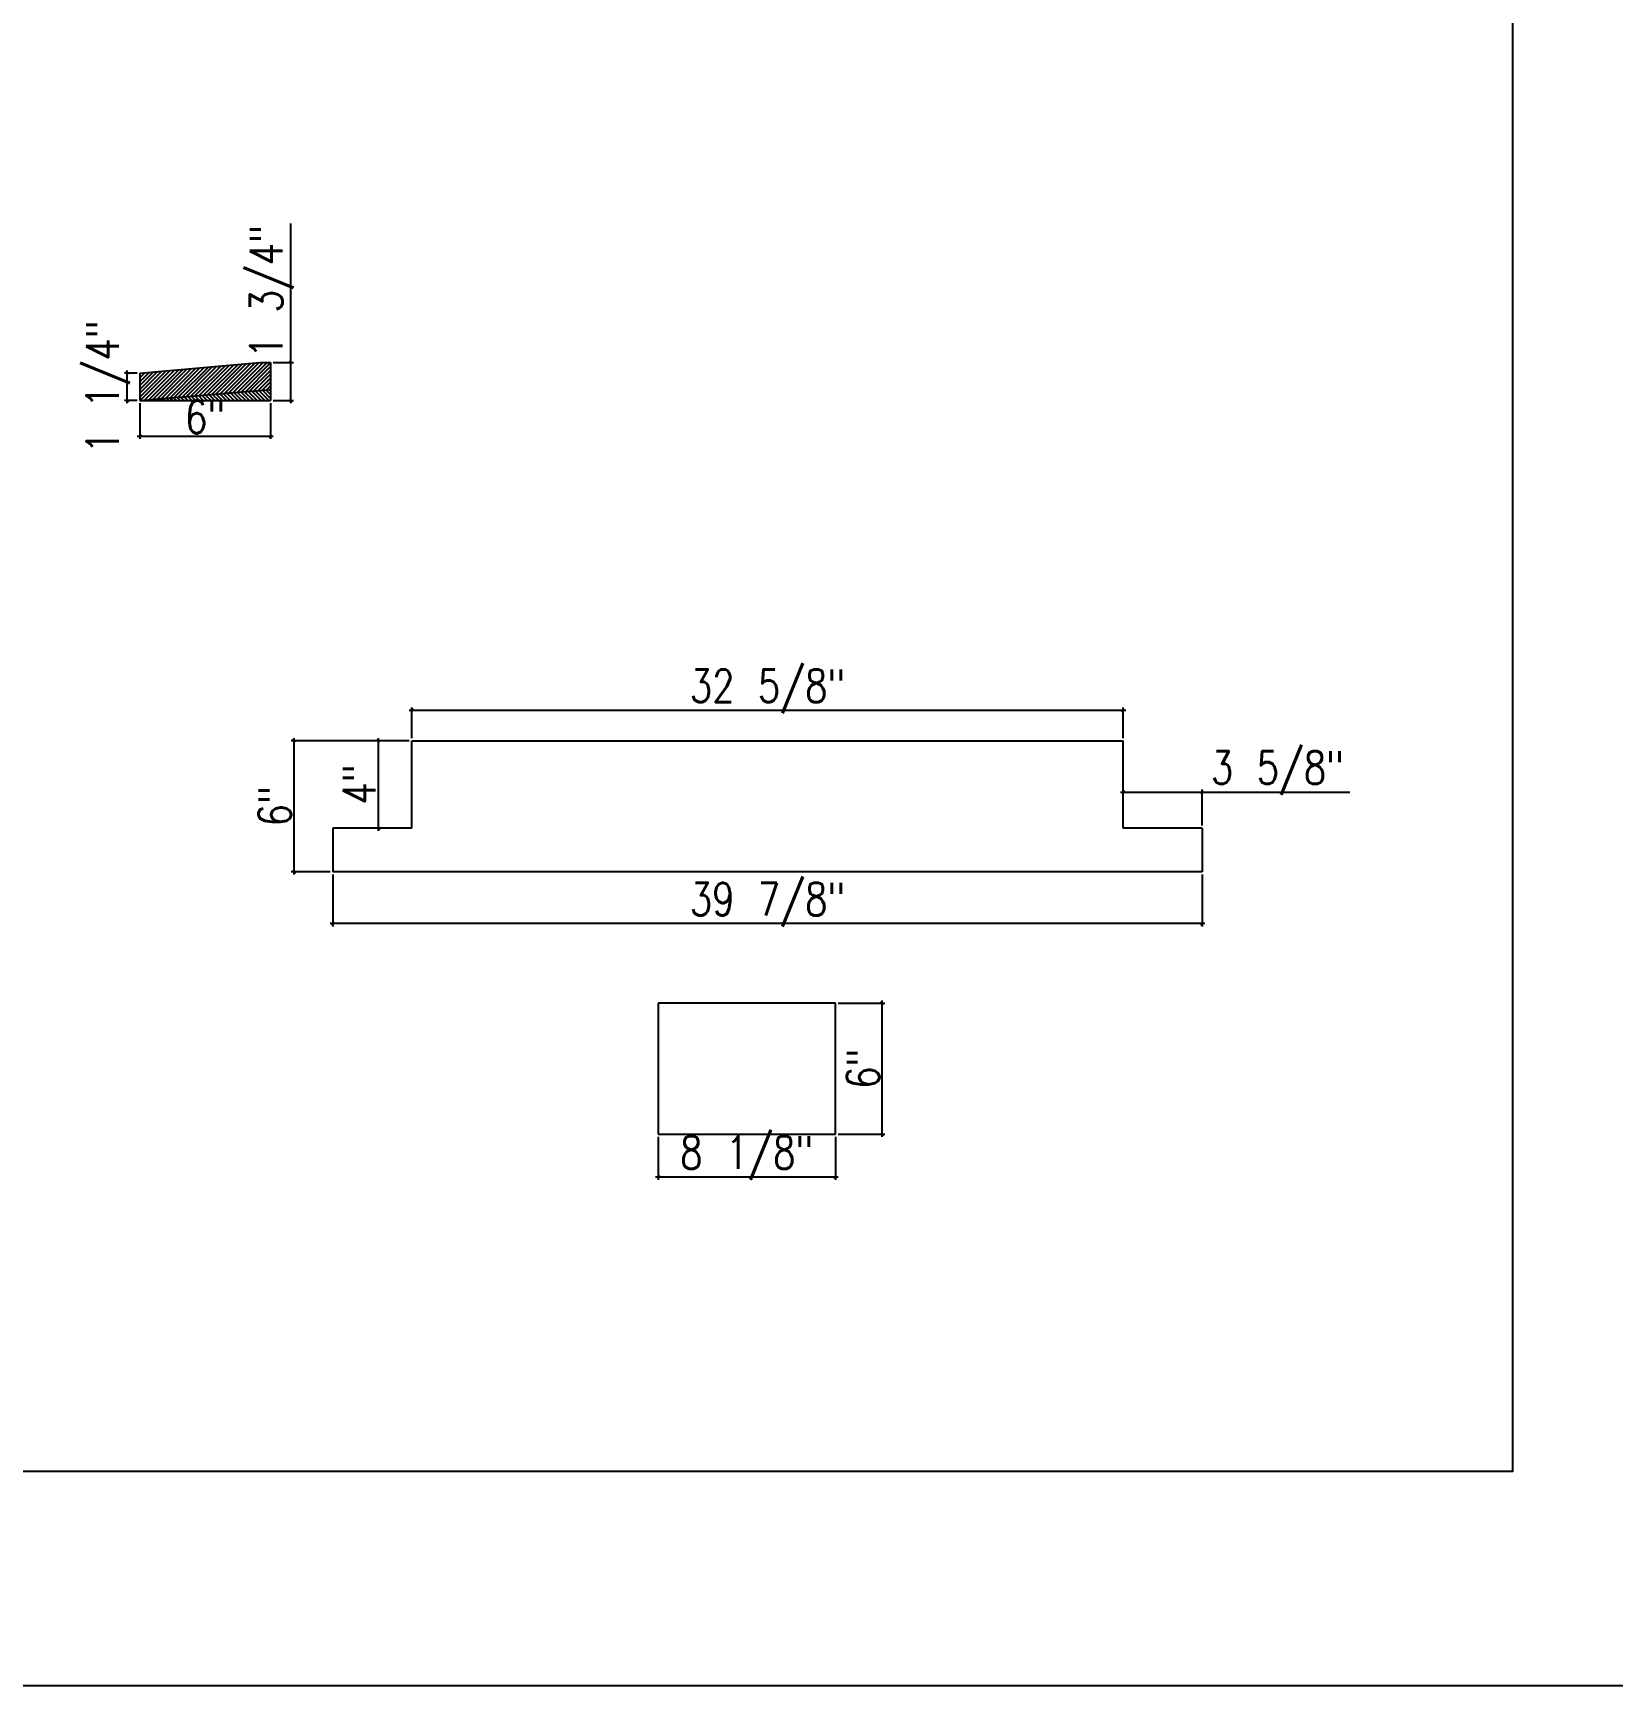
# Model space of a CAD drawing. Header units: inches. Extents: x 1985 to 11287, y 379 to 4336.
# Drawn here: x 7407.3 to 7479.7, y 3266.3 to 3342.1 of the extents above; entities that cross this region are included whole.
import ezdxf

# ---------------------------------------------------------------- set-up
doc = ezdxf.new("R2010")
doc.units = ezdxf.units.IN
doc.header["$MEASUREMENT"] = 0
doc.layers.get('0').update_dxf_attribs({"linetype": 'CONTINUOUS'})
doc.layers.get('Defpoints').update_dxf_attribs({"linetype": 'CONTINUOUS'})
for name, color, linetype in [('COTE1-1 99', 7, 'CONTINUOUS'), ('elevation', 7, 'CONTINUOUS'), ('separation 99', 3, 'CONTINUOUS'), ('wood detail', 7, 'CONTINUOUS'), ('wood detail 99', 7, 'CONTINUOUS')]:
    doc.layers.add(name, color=color, linetype=linetype)
doc.styles.get("Standard").update_dxf_attribs({"font": 'txt.shx', "width": 0.8})
doc.dimstyles.new('Elevation', dxfattribs={"dimscale": 2, "dimtxt": 0.75, "dimasz": 0.0625, "dimexe": 0.0625, "dimexo": 0.0625, "dimgap": 0.0625, "dimtad": 1, "dimdec": 5, "dimzin": 0, "dimdsep": 46, "dimlunit": 5, "dimtxsty": 'Standard', "dimblk1": 'OBLIQUE', "dimblk2": 'OBLIQUE', "dimsah": 1, "dimcen": 2, "dimdle": 0.0625, "dimclrd": 1, "dimclre": 1, "dimadec": 1, "dimazin": 0, "dimtfac": 0.375, "dimtdec": 5, "dimtmove": 0, "dimatfit": 3, "dimldrblk": 'OBLIQUE', "dimfxl": 1, "dimfrac": 2, "dimtolj": 1, "dimtzin": 0, "dimarcsym": 0})

# ---------------------------------------------------------------- blocks, each defined once
blk = doc.blocks.new('_OBLIQUE')
at = {"color": 0, "linetype": 'ByBlock'}
blk.add_line((-0.5, -0.5), (0.5, 0.5), dxfattribs=at)
blk = doc.blocks.new('*D882')
at = {"layer": 'COTE1-1 99', "color": 1, "lineweight": -2}
for p, q in [((7412.177, 3325.118), (7412.177, 3323.488)), ((7418.177, 3325.118), (7418.177, 3323.488)), ((7412.052, 3323.613), (7418.302, 3323.613))]:
    blk.add_line(p, q, dxfattribs=at)
at = {"layer": 'Defpoints', "color": 0}
for p in [(7412.177, 3325.243), (7418.177, 3325.243), (7418.177, 3323.613)]:
    blk.add_point(p, dxfattribs=at)
at = {"layer": 'COTE1-1 99', "color": 1, "lineweight": -2, "xscale": 0.125, "yscale": 0.125, "zscale": 0.125, "rotation": 180}
blk.add_blockref('_OBLIQUE', (7412.177, 3323.613), dxfattribs=at)
at = {"layer": 'COTE1-1 99', "color": 1, "lineweight": -2, "xscale": 0.125, "yscale": 0.125, "zscale": 0.125}
blk.add_blockref('_OBLIQUE', (7418.177, 3323.613), dxfattribs=at)
at = {"layer": 'COTE1-1 99', "color": 0, "insert": (7415.177, 3324.488), "char_height": 1.5, "attachment_point": 5}
blk.add_mtext('\\A1;6"', dxfattribs=at)
blk = doc.blocks.new('*D883')
at = {"layer": 'COTE1-1 99', "color": 1, "lineweight": -2}
for p, q in [((7419.101, 3326.993), (7419.101, 3333.368)), ((7418.302, 3326.993), (7419.226, 3326.993)), ((7419.101, 3325.118), (7419.101, 3326.993)), ((7418.302, 3325.243), (7419.226, 3325.243))]:
    blk.add_line(p, q, dxfattribs=at)
at = {"layer": 'Defpoints', "color": 0}
for p in [(7418.177, 3326.993), (7419.101, 3326.993), (7418.177, 3325.243)]:
    blk.add_point(p, dxfattribs=at)
at = {"layer": 'COTE1-1 99', "color": 1, "lineweight": -2, "xscale": 0.125, "yscale": 0.125, "zscale": 0.125}
for p, rotation in [((7419.101, 3326.993), 90), ((7419.101, 3325.243), 270)]:
    blk.add_blockref('_OBLIQUE', p, dxfattribs=dict(at, rotation=rotation))
at = {"layer": 'COTE1-1 99', "color": 0, "insert": (7418.226, 3330.243), "char_height": 1.5, "attachment_point": 5, "rotation": 90}
blk.add_mtext('\\A1;1 3/4"', dxfattribs=at)
blk = doc.blocks.new('*D884')
at = {"layer": 'COTE1-1 99', "color": 1, "lineweight": -2}
for p, q in [((7412.052, 3326.493), (7411.472, 3326.493)), ((7411.597, 3325.118), (7411.597, 3326.618)), ((7412.052, 3325.243), (7411.472, 3325.243))]:
    blk.add_line(p, q, dxfattribs=at)
at = {"layer": 'Defpoints', "color": 0}
for p in [(7411.597, 3326.493), (7412.177, 3326.493), (7412.177, 3325.243)]:
    blk.add_point(p, dxfattribs=at)
at = {"layer": 'COTE1-1 99', "color": 1, "lineweight": -2, "xscale": 0.125, "yscale": 0.125, "zscale": 0.125}
for p, rotation in [((7411.597, 3326.493), 90), ((7411.597, 3325.243), 270)]:
    blk.add_blockref('_OBLIQUE', p, dxfattribs=dict(at, rotation=rotation))
at = {"layer": 'COTE1-1 99', "color": 0, "insert": (7410.722, 3325.868), "char_height": 1.5, "attachment_point": 5, "rotation": 90}
blk.add_mtext('\\A1;1 1/4"', dxfattribs=at)
blk = doc.blocks.new('*D885')
at = {"layer": 'COTE1-1 99', "color": 1, "lineweight": -2}
for p, q in [((7424.531, 3311.034), (7457.406, 3311.034)), ((7424.656, 3309.758), (7424.656, 3311.159)), ((7457.281, 3309.758), (7457.281, 3311.159))]:
    blk.add_line(p, q, dxfattribs=at)
at = {"layer": 'Defpoints', "color": 0}
for p in [(7457.281, 3311.034), (7424.656, 3309.633), (7457.281, 3309.633)]:
    blk.add_point(p, dxfattribs=at)
at = {"layer": 'COTE1-1 99', "color": 1, "lineweight": -2, "xscale": 0.125, "yscale": 0.125, "zscale": 0.125, "rotation": 180}
blk.add_blockref('_OBLIQUE', (7424.656, 3311.034), dxfattribs=at)
at = {"layer": 'COTE1-1 99', "color": 1, "lineweight": -2, "xscale": 0.125, "yscale": 0.125, "zscale": 0.125}
blk.add_blockref('_OBLIQUE', (7457.281, 3311.034), dxfattribs=at)
at = {"layer": 'COTE1-1 99', "color": 0, "insert": (7440.969, 3311.909), "char_height": 1.5, "attachment_point": 5}
blk.add_mtext('\\A1;32 5/8"', dxfattribs=at)
blk = doc.blocks.new('*D886')
at = {"layer": 'COTE1-1 99', "color": 1, "lineweight": -2}
for p, q in [((7457.156, 3307.283), (7460.906, 3307.283)), ((7457.281, 3305.758), (7457.281, 3307.408)), ((7460.906, 3305.758), (7460.906, 3307.408)), ((7460.906, 3307.283), (7467.681, 3307.283))]:
    blk.add_line(p, q, dxfattribs=at)
at = {"layer": 'Defpoints', "color": 0}
for p in [(7460.906, 3307.283), (7457.281, 3305.633), (7460.906, 3305.633)]:
    blk.add_point(p, dxfattribs=at)
at = {"layer": 'COTE1-1 99', "color": 1, "lineweight": -2, "xscale": 0.125, "yscale": 0.125, "zscale": 0.125, "rotation": 180}
blk.add_blockref('_OBLIQUE', (7457.281, 3307.283), dxfattribs=at)
at = {"layer": 'COTE1-1 99', "color": 1, "lineweight": -2, "xscale": 0.125, "yscale": 0.125, "zscale": 0.125}
blk.add_blockref('_OBLIQUE', (7460.906, 3307.283), dxfattribs=at)
at = {"layer": 'COTE1-1 99', "color": 0, "insert": (7464.356, 3308.158), "char_height": 1.5, "attachment_point": 5}
blk.add_mtext('\\A1;3 5/8"', dxfattribs=at)
blk = doc.blocks.new('*D887')
at = {"layer": 'COTE1-1 99', "color": 1, "lineweight": -2}
for p, q in [((7421.031, 3303.508), (7421.031, 3301.124)), ((7460.906, 3303.508), (7460.906, 3301.124)), ((7461.031, 3301.249), (7420.906, 3301.249))]:
    blk.add_line(p, q, dxfattribs=at)
at = {"layer": 'Defpoints', "color": 0}
for p in [(7421.031, 3303.633), (7460.906, 3303.633), (7421.031, 3301.249)]:
    blk.add_point(p, dxfattribs=at)
at = {"layer": 'COTE1-1 99', "color": 1, "lineweight": -2, "xscale": 0.125, "yscale": 0.125, "zscale": 0.125, "rotation": 180}
blk.add_blockref('_OBLIQUE', (7421.031, 3301.249), dxfattribs=at)
at = {"layer": 'COTE1-1 99', "color": 1, "lineweight": -2, "xscale": 0.125, "yscale": 0.125, "zscale": 0.125}
blk.add_blockref('_OBLIQUE', (7460.906, 3301.249), dxfattribs=at)
at = {"layer": 'COTE1-1 99', "color": 0, "insert": (7440.969, 3302.124), "char_height": 1.5, "attachment_point": 5}
blk.add_mtext('\\A1;39 7/8"', dxfattribs=at)
blk = doc.blocks.new('*D888')
at = {"layer": 'COTE1-1 99', "color": 1, "lineweight": -2}
for p, q in [((7435.953, 3291.469), (7435.953, 3289.505)), ((7444.078, 3291.469), (7444.078, 3289.505)), ((7435.828, 3289.63), (7444.203, 3289.63))]:
    blk.add_line(p, q, dxfattribs=at)
at = {"layer": 'Defpoints', "color": 0}
for p in [(7435.953, 3291.594), (7444.078, 3291.594), (7444.078, 3289.63)]:
    blk.add_point(p, dxfattribs=at)
at = {"layer": 'COTE1-1 99', "color": 1, "lineweight": -2, "xscale": 0.125, "yscale": 0.125, "zscale": 0.125, "rotation": 180}
blk.add_blockref('_OBLIQUE', (7435.953, 3289.63), dxfattribs=at)
at = {"layer": 'COTE1-1 99', "color": 1, "lineweight": -2, "xscale": 0.125, "yscale": 0.125, "zscale": 0.125}
blk.add_blockref('_OBLIQUE', (7444.078, 3289.63), dxfattribs=at)
at = {"layer": 'COTE1-1 99', "color": 0, "insert": (7440.015, 3290.505), "char_height": 1.5, "attachment_point": 5}
blk.add_mtext('\\A1;8 1/8"', dxfattribs=at)
blk = doc.blocks.new('*D889')
at = {"layer": 'COTE1-1 99', "color": 1, "lineweight": -2}
for p, q in [((7444.203, 3297.594), (7446.351, 3297.594)), ((7446.226, 3291.469), (7446.226, 3297.719)), ((7444.203, 3291.594), (7446.351, 3291.594))]:
    blk.add_line(p, q, dxfattribs=at)
at = {"layer": 'Defpoints', "color": 0}
for p in [(7444.078, 3297.594), (7446.226, 3297.594), (7444.078, 3291.594)]:
    blk.add_point(p, dxfattribs=at)
at = {"layer": 'COTE1-1 99', "color": 1, "lineweight": -2, "xscale": 0.125, "yscale": 0.125, "zscale": 0.125}
for p, rotation in [((7446.226, 3297.594), 90), ((7446.226, 3291.594), 270)]:
    blk.add_blockref('_OBLIQUE', p, dxfattribs=dict(at, rotation=rotation))
at = {"layer": 'COTE1-1 99', "color": 0, "insert": (7445.351, 3294.594), "char_height": 1.5, "attachment_point": 5, "rotation": 90}
blk.add_mtext('\\A1;6"', dxfattribs=at)
blk = doc.blocks.new('*D890')
at = {"layer": 'COTE1-1 99', "color": 1, "lineweight": -2}
for p, q in [((7424.531, 3309.633), (7419.126, 3309.633)), ((7419.251, 3303.508), (7419.251, 3309.758)), ((7420.906, 3303.633), (7419.126, 3303.633))]:
    blk.add_line(p, q, dxfattribs=at)
at = {"layer": 'Defpoints', "color": 0}
for p in [(7419.251, 3309.633), (7424.656, 3309.633), (7421.031, 3303.633)]:
    blk.add_point(p, dxfattribs=at)
at = {"layer": 'COTE1-1 99', "color": 1, "lineweight": -2, "xscale": 0.125, "yscale": 0.125, "zscale": 0.125}
for p, rotation in [((7419.251, 3309.633), 90), ((7419.251, 3303.633), 270)]:
    blk.add_blockref('_OBLIQUE', p, dxfattribs=dict(at, rotation=rotation))
at = {"layer": 'COTE1-1 99', "color": 0, "insert": (7418.376, 3306.633), "char_height": 1.5, "attachment_point": 5, "rotation": 90}
blk.add_mtext('\\A1;6"', dxfattribs=at)
blk = doc.blocks.new('*D891')
at = {"layer": 'COTE1-1 99', "color": 1, "lineweight": -2}
for p, q in [((7424.531, 3309.633), (7422.995, 3309.633)), ((7423.12, 3305.508), (7423.12, 3309.758)), ((7424.531, 3305.633), (7422.995, 3305.633))]:
    blk.add_line(p, q, dxfattribs=at)
at = {"layer": 'Defpoints', "color": 0}
for p in [(7423.12, 3309.633), (7424.656, 3309.633), (7424.656, 3305.633)]:
    blk.add_point(p, dxfattribs=at)
at = {"layer": 'COTE1-1 99', "color": 1, "lineweight": -2, "xscale": 0.125, "yscale": 0.125, "zscale": 0.125}
for p, rotation in [((7423.12, 3309.633), 90), ((7423.12, 3305.633), 270)]:
    blk.add_blockref('_OBLIQUE', p, dxfattribs=dict(at, rotation=rotation))
at = {"layer": 'COTE1-1 99', "color": 0, "insert": (7422.245, 3307.633), "char_height": 1.5, "attachment_point": 5, "rotation": 90}
blk.add_mtext('\\A1;4"', dxfattribs=at)

msp = doc.modelspace()

# ---------------------------------------------------------------- hatches: boundary and pattern name
at = {"layer": 'wood detail 99'}
h = msp.add_hatch(dxfattribs=at)
h.set_pattern_fill('ANSI31', color=256, style=0)
h.set_pattern_definition([(45, (7440.16141, 1649.07928), (-0.088388348, 0.088388348), [])])
h.paths.add_polyline_path([(7418.177199, 3325.746107), (7418.177199, 3326.993358), (7417.677188, 3326.993358), (7412.177199, 3326.493358), (7412.177199, 3325.243358)])
h = msp.add_hatch(dxfattribs=at)
h.set_pattern_fill('ANSI31', color=256, angle=90, style=0)
h.set_pattern_definition([(135, (7440.16141, 1649.07928), (-0.088388348, -0.088388348), [])])
h.paths.add_polyline_path([(7418.177199, 3325.243358), (7418.177199, 3325.746107), (7412.177199, 3325.243358), (7415.427199, 3325.243358)])

# ---------------------------------------------------------------- linework, layer by layer
at = {"layer": 'elevation'}
msp.add_line((7412.177199, 3325.243358), (7415.427199, 3325.243358), dxfattribs=at)
at = {"layer": 'separation 99'}
for points in [[(9954.635727, 3266.28393), (7087.963638, 3266.28393), (7087.963638, 4336.37128), (9954.635727, 4336.37128)], [(7475.154558, 3404.378286), (7248.665735, 3404.378286), (7248.665735, 3276.128059), (7475.154558, 3276.128059)]]:
    msp.add_lwpolyline(points, close=True, dxfattribs=at)
at = {"layer": 'wood detail'}
for p, q in [((7412.177199, 3326.493358), (7417.677188, 3326.993358)), ((7417.677188, 3326.993358), (7418.177199, 3326.993358)), ((7418.177199, 3326.993358), (7418.177199, 3325.243358)), ((7412.177199, 3325.243358), (7418.177199, 3325.243358)), ((7424.656231, 3309.632668), (7457.28123, 3309.632668)), ((7424.656231, 3305.632668), (7421.031231, 3305.632668)), ((7460.90623, 3305.632668), (7457.28123, 3305.632668)), ((7460.90623, 3303.632668), (7421.031231, 3303.632668))]:
    msp.add_line(p, q, dxfattribs=at)
at = {"layer": 'wood detail', "color": 0}
for p, q in [((7424.656231, 3305.632668), (7424.656231, 3309.632668)), ((7457.28123, 3305.632668), (7457.28123, 3309.632668))]:
    msp.add_line(p, q, dxfattribs=at)
at = {"layer": 'wood detail 99'}
for p, q in [((7412.177199, 3326.493358), (7412.177199, 3325.243358)), ((7412.177199, 3325.243358), (7418.177199, 3325.746107)), ((7421.031231, 3305.632668), (7421.031231, 3303.632668)), ((7460.90623, 3305.632668), (7460.90623, 3303.632668)), ((7444.077624, 3297.594406), (7435.952624, 3297.594406)), ((7435.952624, 3297.594406), (7435.952624, 3291.594406)), ((7444.077624, 3291.594406), (7444.077624, 3297.594406)), ((7435.952624, 3291.594406), (7444.077624, 3291.594406))]:
    msp.add_line(p, q, dxfattribs=at)

# ---------------------------------------------------------------- dimensions: what is measured, and where the dimension line sits
at = {"layer": 'COTE1-1 99'}
for base, p1, p2, picture, middle in [((7419.100987, 3326.993358), (7418.177199, 3325.243358), (7418.177199, 3326.993358), '*D883', (7418.225987, 3330.243358)), ((7419.250595, 3309.632668), (7421.031231, 3303.632668), (7424.656231, 3309.632668), '*D890', (7418.375595, 3306.632668)), ((7423.119889, 3309.632668), (7424.656231, 3305.632668), (7424.656231, 3309.632668), '*D891', (7422.244889, 3307.632668)), ((7446.226187, 3297.594406), (7444.077624, 3291.594406), (7444.077624, 3297.594406), '*D889', (7445.351187, 3294.594406))]:
    dim = msp.add_linear_dim(base=base, p1=p1, p2=p2, angle=90, dimstyle='Elevation', override={"dimpost": '"'}, dxfattribs=at)
    dim.commit()
    dim.dimension.update_dxf_attribs({"geometry": picture, "text_midpoint": middle})
dim = msp.add_linear_dim(base=(7411.597392, 3326.493358), p1=(7412.177199, 3325.243358), p2=(7412.177199, 3326.493358), angle=90, dimstyle='Elevation', override={"dimpost": '"'}, dxfattribs=at)
dim.commit()
dim.dimension.update_dxf_attribs({"geometry": '*D884', "text_midpoint": (7411.597392, 3325.868358), "dimtype": 160})
for base, p1, p2, picture, middle in [((7418.177199, 3323.613344), (7412.177199, 3325.243358), (7418.177199, 3325.243358), '*D882', (7415.177199, 3324.488344)), ((7457.28123, 3311.033635), (7424.656231, 3309.632668), (7457.28123, 3309.632668), '*D885', (7440.968731, 3311.908635)), ((7460.90623, 3307.282872), (7457.28123, 3305.632668), (7460.90623, 3305.632668), '*D886', (7464.35623, 3308.157872)), ((7421.031231, 3301.249037), (7460.90623, 3303.632668), (7421.031231, 3303.632668), '*D887', (7440.968731, 3302.124037)), ((7444.077624, 3289.629827), (7435.952624, 3291.594406), (7444.077624, 3291.594406), '*D888', (7440.015124, 3290.504827))]:
    dim = msp.add_linear_dim(base=base, p1=p1, p2=p2, dimstyle='Elevation', override={"dimpost": '"'}, dxfattribs=at)
    dim.commit()
    dim.dimension.update_dxf_attribs({"geometry": picture, "text_midpoint": middle})

doc.saveas('drawing.dxf')
